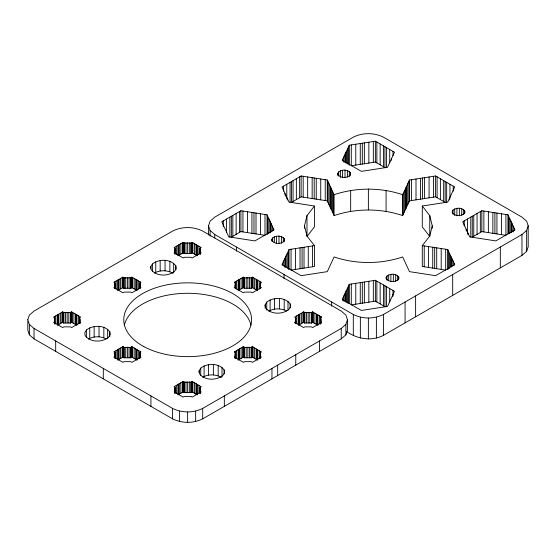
<?xml version="1.0" encoding="UTF-8"?>
<svg xmlns="http://www.w3.org/2000/svg" width="556" height="556" viewBox="0 0 556 556"><rect width="100%" height="100%" fill="white"/><g stroke="black" fill="none" stroke-linecap="round" stroke-linejoin="round"><path stroke-width="0.83" d="M54.37 321.34L54.808 317.823L53.598 317.122L62.633 311.909L63.843 312.604L70.459 312.604L71.668 311.909L80.703 317.122L79.494 317.823L79.494 323.439M79.494 317.823L79.925 319.735L79.494 321.639L80.703 322.341L71.668 327.553L70.459 326.858L63.843 326.858L62.633 327.553L53.598 322.341L54.808 321.639L54.37 319.735M114.619 286.569L115.05 283.053L113.841 282.358L122.876 277.138L124.085 277.84L130.702 277.84L131.911 277.138L140.946 282.358L139.737 283.053L139.737 288.675M114.619 356.118L115.05 352.608L113.841 351.906L122.876 346.694L124.085 347.389L130.702 347.389L131.911 346.694L140.946 351.906L139.737 352.608L139.737 358.224M139.737 283.053L140.175 284.964L139.737 286.875L140.946 287.57L131.911 292.79L130.702 292.095L124.085 292.095L122.876 292.79L113.841 287.57L115.05 286.875L114.619 284.964M139.737 352.608L140.175 354.513L139.737 356.424L140.946 357.126L131.911 362.338L130.702 361.643L124.085 361.643L122.876 362.338L113.841 357.126L115.05 356.424L114.619 354.513M175.3 248.254L174.869 250.165L175.3 252.076L174.091 252.771L183.126 257.991L184.335 257.289L190.951 257.289L192.161 257.991L201.196 252.771L199.986 252.076L200.417 250.165L199.986 248.254L201.196 247.559L192.161 242.34L190.951 243.035L184.335 243.035L183.126 242.34L174.091 247.559L175.3 248.254L175.3 253.87M175.3 387.386L174.869 389.297L175.3 391.209L174.091 391.904L183.126 397.123L184.335 396.428L190.951 396.428L192.161 397.123L201.196 391.904L199.986 391.209L200.417 389.297L199.986 387.386L201.196 386.691L192.161 381.472L190.951 382.174L184.335 382.174L183.126 381.472L174.091 386.691L175.3 387.386L175.3 393.009M235.084 287.376L235.515 283.053L234.305 282.358L243.34 277.138L244.55 277.84L251.166 277.84L252.375 277.138L261.41 282.358L260.201 283.053L260.201 288.675M235.084 356.924L235.515 352.608L234.305 351.906L243.34 346.694L244.55 347.389L251.166 347.389L252.375 346.694L261.41 351.906L260.201 352.608L260.201 358.224M260.201 352.608L260.639 354.513L260.201 356.424L261.41 357.126L252.375 362.338L251.166 361.643L244.55 361.643L243.34 362.338L234.305 357.126L235.515 356.424L235.084 354.513M295.361 321.34L295.799 317.823L294.59 317.122L303.625 311.909L304.834 312.604L311.45 312.604L312.66 311.909L321.695 317.122L320.485 317.823L320.485 324.245M320.485 317.823L320.916 319.735L320.485 321.639L321.695 322.341L312.66 327.553L311.45 326.858L304.834 326.858L303.625 327.553L294.59 322.341L295.799 321.639L295.361 319.735M304.493 228.328L304.493 225.826L306.988 215.603L314.46 206.026L289.016 202.092L282.01 187.011L301.137 175.967L327.269 180.005L334.086 194.697L334.086 215.568C356.215 208.166 380.526 208.166 402.662 215.568L409.48 200.876L409.48 180.005L435.605 175.967L454.732 187.011L447.733 202.092L422.289 206.026L422.289 226.897L429.76 236.474L429.76 215.603L422.289 206.026M429.76 215.603L432.255 225.826L429.76 236.05L422.289 245.62L422.289 266.491L445.69 270.112L445.69 249.241M27.8 319.742L29.357 315.113L34.034 311.047L172.569 231.067C181.937 226.41 193.321 226.41 202.69 231.067L341.224 311.047L345.895 315.113L347.458 319.742L347.458 330.174L345.895 334.802L341.224 338.868L202.69 418.849C193.321 423.505 181.937 423.505 172.569 418.849L34.034 338.868L29.357 334.802L27.8 330.174L27.8 319.742L29.357 324.37L29.357 334.802M208.542 235.007L208.542 225.826L210.105 221.198L214.776 217.132L353.31 137.151C362.679 132.495 374.063 132.495 383.432 137.151L521.966 217.132L526.643 221.198L528.2 225.826L528.2 246.697L526.643 251.319L521.966 255.392L383.432 335.372C371.61 341.481 357.147 339.132 346.596 331.494M345.895 334.802L345.895 324.37L347.458 319.742M526.643 251.319L526.643 230.448L528.2 225.826M291.052 249.241L291.052 270.112L314.453 266.491L314.453 245.62L289.016 249.554L282.01 264.642L301.137 275.686L327.269 271.641L334.08 256.955C356.215 264.357 380.526 264.357 402.662 256.955L409.48 271.641L435.605 275.686L454.732 264.642L447.733 249.554L422.289 245.62M345.749 152.775L342.246 160.316L361.372 171.359L387.497 167.314L394.496 152.233L375.37 141.189L349.244 145.234L345.749 152.775L345.749 162.79M349.244 284.331L342.246 299.413L361.372 310.456L387.497 306.419L394.496 291.33L375.37 280.287L349.244 284.331L349.244 303.534M402.662 215.568L402.662 194.697L409.48 180.005M86.388 330.007L84.769 332.78L85.11 335.602C90.364 342.649 101.943 342.524 108.517 337.381L110.137 334.608L109.796 331.786C104.542 324.739 92.956 324.857 86.388 330.007L86.388 337.228M150.787 266.769L152.4 263.989C158.974 258.846 170.553 258.721 175.807 265.768L176.148 268.59L174.535 271.363C167.961 276.513 156.375 276.631 151.128 269.584L150.787 266.769L150.787 268.367M271.856 239.323L272.662 237.933C275.95 235.362 281.739 235.299 284.366 238.823L284.533 240.234L283.727 241.624C280.439 244.195 274.65 244.251 272.023 240.734L271.856 239.323L271.856 240.991M199.111 370.894L200.73 368.121C207.305 362.971 218.883 362.853 224.137 369.9L224.478 372.715L222.859 375.495C216.284 380.638 204.705 380.763 199.451 373.715L199.111 370.894L199.111 372.499M337.867 173.305L338.68 171.915C341.961 169.344 347.757 169.281 350.377 172.805L350.551 174.216L349.745 175.606C346.457 178.177 340.668 178.24 338.041 174.716L337.867 173.305L337.867 175.807M265.129 304.876L266.741 302.103C273.316 296.96 284.894 296.834 290.149 303.882L290.489 306.703L288.877 309.477C282.302 314.626 270.723 314.745 265.469 307.697L265.129 304.876L265.129 308.087M386.198 277.437L387.004 276.047C390.291 273.476 396.08 273.413 398.708 276.937L398.881 278.347L398.068 279.737C394.781 282.309 388.992 282.365 386.364 278.848L386.198 277.437L386.198 279.105M453.022 210.029L452.209 211.419L452.382 212.83C455.01 216.353 460.799 216.291 464.086 213.719L464.892 212.329L464.726 210.919C462.099 207.395 456.309 207.457 453.022 210.029L453.022 214.206M29.357 324.37L34.034 328.436L172.569 408.417C181.937 413.073 193.321 413.073 202.69 408.417L341.224 328.436L345.895 324.37M208.542 225.826L210.105 230.448L214.776 234.521L353.31 314.501C362.679 319.158 374.063 319.158 383.432 314.501L521.966 234.521L526.643 230.448M154.415 273.107C159.913 269.855 167.412 270.042 172.902 273.274M88.397 339.118C93.637 336.026 100.782 336.026 106.12 338.903M268.756 311.221C273.99 308.121 281.134 308.128 286.479 310.999M202.745 377.232C208.243 373.986 215.735 374.174 221.225 377.406M240.908 210.738L221.781 221.781L228.78 236.87L254.905 240.908L274.032 229.864L267.033 214.783L240.908 210.738L240.908 231.609L231.345 237.134L231.345 216.263M76.186 314.515L76.186 324.947L71.668 322.341L70.459 323.043L63.843 323.043L62.633 322.341L58.116 324.947L58.116 314.515M137.137 290.593L131.911 287.577L130.702 288.272L124.085 288.272L122.876 287.577L117.657 290.593L117.657 280.154M196.678 244.946L196.678 255.385L192.161 252.771L190.951 253.473L184.335 253.473L183.126 252.771L178.608 255.385L178.608 244.946M334.086 215.568L327.269 200.876L301.137 196.838L291.573 202.356L291.573 181.485M137.137 360.142L131.911 357.126L130.702 357.821L124.085 357.821L122.876 357.126L117.657 360.142L117.657 349.703M238.121 290.593L243.34 287.577L244.55 288.272L251.166 288.272L252.375 287.577L257.602 290.593L257.602 280.154M481.837 210.738L462.71 221.781L469.709 236.87L495.834 240.908L514.96 229.864L507.962 214.783L481.837 210.738L481.837 231.609L472.273 237.134L472.273 216.263M177.906 394.927L183.126 391.91L184.335 392.605L190.951 392.605L192.161 391.91L197.387 394.927M238.121 360.142L243.34 357.126L244.55 357.821L251.166 357.821L252.375 357.126L257.602 360.142L257.602 349.703M317.177 314.515L317.177 324.947L312.66 322.341L311.45 323.043L304.834 323.043L303.625 322.341L299.107 324.947L299.107 314.515M334.086 194.697C356.215 187.296 380.526 187.296 402.662 194.697M384.933 146.714L384.933 167.585L375.37 162.06L351.288 165.785L351.288 144.914M409.48 200.876L435.605 196.838L445.168 202.356L445.168 181.485M384.933 285.812L384.933 306.683L375.37 301.157L351.288 304.89L351.288 284.019M481.837 231.609L505.918 235.334L505.918 214.463M240.908 231.609L264.99 235.334L264.99 214.463M314.453 245.62L306.981 236.05L304.493 225.826M260.201 283.053L260.639 284.964L260.201 286.875L261.41 287.57L252.375 292.79L251.166 292.095L244.55 292.095L243.34 292.79L234.305 287.57L235.515 286.875L235.084 284.964M521.966 234.521L521.966 255.392M514.418 228.69L514.418 230.358M513.216 226.097L513.216 231.942M512.006 223.505L512.006 231.852M511.464 222.324L511.464 232.345M510.915 221.149L510.915 232.832M509.713 218.55L509.713 233.583M508.511 215.957L508.511 233.492M507.962 214.783L507.962 233.986M501.429 213.775L501.429 234.639M500.317 247.017L500.317 267.888M496.939 213.08L496.939 233.951M494.896 212.76L494.896 233.631M492.859 212.448L492.859 233.318M488.37 211.753L488.37 232.623M483.88 211.058L483.88 231.928M480.342 211.6L480.342 232.471M477.055 213.504L477.055 234.368M473.768 215.401L473.768 236.272M470.779 217.125L470.779 237.162M467.957 233.096L467.957 234.764M467.492 219.022L467.492 233.214M466.213 229.322L466.213 230.997M464.726 210.919L464.726 213.428M464.204 220.92L464.204 225.931M463.648 209.647L463.648 214.658M461.744 208.681L461.744 215.36M459.339 208.215L459.339 215.728M456.9 208.312L456.9 215.825M454.697 208.931L454.697 215.61M454.182 263.461L454.182 265.136M453.237 186.142L453.237 191.153M452.98 260.868L452.98 265.879M452.695 274.511L452.695 295.382M451.778 258.276L451.778 266.623M451.229 257.101L451.229 267.116M450.687 255.92L450.687 266.776M449.95 184.245L449.95 198.436M449.477 198.318L449.477 199.993M449.477 253.327L449.477 268.353M448.275 250.735L448.275 269.104M447.733 249.554L447.733 269.59M446.663 182.347L446.663 202.384M443.674 180.624L443.674 201.494M441.2 248.546L441.2 269.417M440.387 178.726L440.387 199.597M437.099 176.829L437.099 197.7M436.71 247.851L436.71 268.722M435.605 175.967L435.605 196.838M434.667 247.538L434.667 268.409M433.562 176.28L433.562 197.151M432.735 247.239L432.735 268.11M432.255 225.826L432.255 228.328M429.072 176.975L429.072 197.846M428.474 246.579L428.474 267.45M424.582 177.67L424.582 198.541M424.221 245.919L424.221 266.79M422.539 177.989L422.539 198.86M420.503 178.302L420.503 199.173M416.006 178.997L416.006 199.868M415.617 295.917L415.617 316.788M411.516 179.692L411.516 200.563M408.931 181.186L408.931 202.057M407.729 183.779L407.729 204.65M406.526 186.371L406.526 207.242M405.977 187.553L405.977 208.424M405.456 188.665L405.456 209.536M405.074 302.005L405.074 322.876M404.316 191.125L404.316 211.996M403.176 193.578L403.176 214.449M398.708 276.937L398.708 279.439M397.63 275.665L397.63 280.676M395.733 274.699L395.733 281.378M393.328 274.226L393.328 281.739M393.002 151.371L393.002 155.541M393.002 290.468L393.002 295.479M392.751 295.104L392.751 296.772M391.542 158.599L391.542 160.267M390.882 274.33L390.882 281.843M389.714 149.474L389.714 162.832M389.714 288.571L389.714 301.929M388.686 274.949L388.686 280.794M387.004 276.047L387.004 280.217M386.427 147.576L386.427 167.613M386.427 286.674L386.427 306.71M386.079 190.381L386.079 211.252M383.438 145.846L383.438 166.717M383.438 284.95L383.438 305.821M383.432 314.501L383.432 335.372M380.151 143.948L380.151 164.819M380.151 283.053L380.151 303.923M376.864 142.051L376.864 162.922M376.864 281.155L376.864 302.026M376.384 317.198L376.384 338.069M375.37 141.189L375.37 162.06M375.37 280.287L375.37 301.157M373.333 141.509L373.333 162.38M373.333 280.606L373.333 301.477M368.843 142.204L368.843 163.075M368.843 281.301L368.843 302.172M368.371 188.943L368.371 209.814M368.371 318.101L368.371 338.972M364.354 142.899L364.354 163.77M364.354 281.996L364.354 302.867M362.31 143.212L362.31 164.083M362.31 282.309L362.31 303.18M360.357 317.198L360.357 338.069M360.267 143.524L360.267 164.395M360.267 282.629L360.267 303.5M355.777 144.219L355.777 165.09M355.777 283.324L355.777 304.195M353.31 314.501L353.31 335.372M350.662 190.381L350.662 211.252M350.377 172.805L350.377 175.314M349.244 145.234L349.244 165.271M349.307 171.533L349.307 176.544M348.695 146.409L348.695 163.944M348.695 285.513L348.695 303.041M347.493 149.001L347.493 164.027M347.493 288.105L347.493 303.131M347.403 170.567L347.403 177.246M346.291 151.593L346.291 163.283M346.291 290.698L346.291 302.381M345.749 291.872L345.749 301.894M345.2 153.956L345.2 162.303M345.2 293.054L345.2 301.401M344.998 170.101L344.998 177.614M343.997 156.549L343.997 162.387M343.997 295.646L343.997 301.491M342.795 159.141L342.795 160.809M342.795 298.238L342.795 300.74M342.559 170.199L342.559 177.711M341.224 328.436L341.224 338.868M340.355 170.817L340.355 177.496M338.68 171.915L338.68 176.092M333.565 193.578L333.565 214.449M332.425 191.125L332.425 211.996M331.668 302.005L331.668 306.175M331.286 188.665L331.286 209.536M330.764 187.553L330.764 208.424M330.215 186.371L330.215 207.242M329.013 183.779L329.013 204.65M327.811 181.186L327.811 202.057M327.269 180.005L327.269 200.876M325.225 179.692L325.225 200.563M321.09 321.993L321.09 323.599M320.986 316.718L320.986 318.324M320.916 319.735L320.916 321.34M320.736 178.997L320.736 199.868M320.805 318.769L320.805 321.98M320.673 321.75L320.673 323.356M319.575 340.932L319.575 351.364M319.436 315.822L319.436 323.849M317.879 314.925L317.879 325.357M316.468 314.105L316.468 324.544M316.246 178.302L316.246 199.173M314.918 313.209L314.918 323.648M314.46 206.026L314.46 226.897L306.988 236.474L306.988 215.603M314.203 177.989L314.203 198.86M313.362 312.312L313.362 322.751M312.66 311.909L312.66 322.341M312.521 245.919L312.521 266.79M312.465 312.013L312.465 322.452M312.159 177.67L312.159 198.541M312.055 312.257L312.055 322.688M311.638 312.493L311.638 322.932M311.45 312.604L311.45 323.043M309.803 312.416L309.803 322.855M308.267 246.579L308.267 267.45M308.142 312.354L308.142 322.793M307.67 176.975L307.67 197.846M306.474 312.416L306.474 322.855M304.834 312.604L304.834 323.043M304.639 312.493L304.639 322.932M304.229 312.257L304.229 322.688M304.014 247.239L304.014 268.11M303.812 312.013L303.812 322.452M303.625 311.909L303.625 322.341M303.18 176.28L303.18 197.151M302.916 312.312L302.916 322.751M302.075 247.538L302.075 268.409M301.366 313.209L301.366 323.648M301.137 175.967L301.137 196.838M300.038 247.851L300.038 268.722M299.809 314.105L299.809 324.544M299.642 176.829L299.642 197.7M298.398 314.925L298.398 325.357M296.848 315.822L296.848 323.849M296.355 178.726L296.355 199.597M295.799 317.823L295.799 323.439M295.764 354.679L295.764 365.111M295.604 317.712L295.604 323.356M295.542 248.546L295.542 269.417M295.472 318.769L295.472 321.18M295.194 321.993L295.194 323.599M293.068 180.624L293.068 201.494M290.149 303.882L290.149 307.899M290.079 182.347L290.079 202.384M289.016 249.554L289.016 269.59M288.467 250.735L288.467 269.104M288.001 301.338L288.001 310.172M287.264 198.318L287.264 199.993M287.264 253.327L287.264 268.353M286.792 184.245L286.792 198.436M286.062 255.92L286.062 266.776M285.513 194.551L285.513 196.219M285.513 257.101L285.513 267.116M284.964 193.37L284.964 195.038M284.964 258.276L284.964 267.464M284.366 238.823L284.366 241.325M284.199 299.406L284.199 309.838M284.046 274.511L284.046 278.681M283.762 260.868L283.762 265.879M283.504 186.142L283.504 191.153M283.289 237.551L283.289 241.728M282.559 263.461L282.559 265.136M281.392 236.585L281.392 243.264M279.39 298.468L279.39 308.907M278.987 236.112L278.987 243.632M277.687 365.111L277.687 375.55M276.54 236.217L276.54 243.73M274.504 298.669L274.504 309.101M274.337 236.835L274.337 242.68M273.489 228.69L273.489 230.358M272.662 237.933L272.662 241.269M272.28 226.097L272.28 231.101M271.953 368.426L271.953 378.858M271.078 223.505L271.078 231.852M270.536 222.324L270.536 232.345M270.098 299.906L270.098 310.338M269.987 221.149L269.987 232.832M268.784 218.55L268.784 233.583M267.582 215.957L267.582 234.326M267.033 214.783L267.033 233.986M266.741 302.103L266.741 310.13M260.708 281.948L260.708 283.553M260.708 351.496L260.708 353.102M260.639 354.513L260.639 356.118M260.5 213.775L260.5 234.639M260.528 284.005L260.528 286.409M260.528 353.553L260.528 355.958M260.396 282.948L260.396 288.592M260.396 352.497L260.396 358.14M259.152 281.051L259.152 289.078M259.152 350.6L259.152 358.627M256.893 279.751L256.893 290.183M256.893 349.3L256.893 359.732M256.191 279.341L256.191 289.78M256.191 348.89L256.191 359.329M256.01 213.08L256.01 233.951M254.634 278.445L254.634 288.884M254.634 347.993L254.634 358.432M253.967 212.76L253.967 233.631M253.084 277.548L253.084 287.987M253.084 347.097L253.084 357.536M252.375 277.138L252.375 287.577M252.375 346.694L252.375 357.126M252.188 277.249L252.188 287.688M252.188 346.798L252.188 357.237M251.931 212.448L251.931 233.318M251.771 277.493L251.771 287.925M251.771 347.041L251.771 357.473M251.361 277.729L251.361 288.168M251.361 347.278L251.361 357.716M251.166 277.84L251.166 288.272M251.166 347.389L251.166 357.821M249.526 277.652L249.526 288.084M249.526 347.201L249.526 357.633M247.858 277.59L247.858 288.022M247.858 347.139L247.858 357.571M247.441 211.753L247.441 232.623M246.197 277.652L246.197 288.084M246.197 347.201L246.197 357.633M244.55 277.84L244.55 288.272M244.55 347.389L244.55 357.821M244.362 277.729L244.362 288.168M244.362 347.278L244.362 357.716M243.945 277.493L243.945 287.925M243.945 347.041L243.945 357.473M243.535 277.249L243.535 287.688M243.535 346.798L243.535 357.237M243.34 277.138L243.34 287.577M243.34 346.694L243.34 357.126M242.944 211.058L242.944 231.928M242.638 277.548L242.638 287.987M242.638 347.097L242.638 357.536M241.082 278.445L241.082 288.884M241.082 347.993L241.082 358.432M239.532 279.341L239.532 289.78M239.532 348.89L239.532 359.329M239.414 211.6L239.414 232.471M238.823 279.751L238.823 290.183M238.823 349.3L238.823 359.732M238.121 280.154L238.121 289.787M238.121 349.703L238.121 359.336M236.564 281.051L236.564 289.078M236.564 350.6L236.564 358.627M236.425 247.017L236.425 251.187M236.126 213.504L236.126 234.368M235.515 283.053L235.515 288.675M235.515 352.608L235.515 358.224M235.327 286.986L235.327 288.592M235.327 356.535L235.327 358.14M235.195 284.005L235.195 287.535M235.195 353.553L235.195 356.764M235.014 281.948L235.014 283.553M235.014 351.496L235.014 353.102M234.91 356.771L234.91 358.377M232.839 215.401L232.839 236.272M229.85 217.125L229.85 237.162M226.563 219.022L226.563 232.38M224.332 395.921L224.332 406.353M224.137 369.9L224.137 373.91M223.276 220.92L223.276 226.765M221.99 367.356L221.99 376.989M218.181 365.417L218.181 375.856M214.776 234.521L214.776 237.857M213.372 364.486L213.372 374.918M210.105 230.448L210.105 236.293M208.486 364.68L208.486 375.119M204.087 365.917L204.087 376.356M202.69 408.417L202.69 418.849M200.73 368.121L200.73 375.342M200.591 391.556L200.591 393.161M200.417 250.165L200.417 254.175M200.417 389.297L200.417 392.508M200.313 249.199L200.313 254.016M200.313 388.338L200.313 393.155M200.174 248.143L200.174 253.786M200.174 387.282L200.174 392.925M199.986 248.254L199.986 253.87M199.986 387.386L199.986 393.009M198.937 246.252L198.937 254.28M198.937 385.384L198.937 393.412M197.387 245.356L197.387 255.788M197.387 384.488L197.387 394.121M196.678 384.085L196.678 394.517M195.976 244.543L195.976 254.975M195.976 383.675L195.976 394.114M195.642 411.113L195.642 421.552M194.419 243.646L194.419 254.078M194.419 382.778L194.419 393.217M192.869 242.75L192.869 253.182M192.869 381.882L192.869 392.321M192.161 242.34L192.161 252.771M192.161 381.472L192.161 391.91M191.973 242.451L191.973 252.883M191.973 381.583L191.973 392.022M191.556 242.687L191.556 253.126M191.556 381.826L191.556 392.258M191.139 242.93L191.139 253.362M191.139 382.062L191.139 392.501M190.951 243.035L190.951 253.473M190.951 382.174L190.951 392.605M189.311 242.847L189.311 253.286M189.311 381.986L189.311 392.418M187.643 242.784L187.643 253.223M187.643 381.923L187.643 392.355M187.629 412.017L187.629 422.449M185.975 242.847L185.975 253.286M185.975 381.986L185.975 392.418M184.335 243.035L184.335 253.473M184.335 382.174L184.335 392.605M184.147 242.93L184.147 253.362M184.147 382.062L184.147 392.501M183.73 242.687L183.73 253.126M183.73 381.826L183.73 392.258M183.313 242.451L183.313 252.883M183.313 381.583L183.313 392.022M183.126 242.34L183.126 252.771M183.126 381.472L183.126 391.91M182.424 242.75L182.424 253.182M182.424 381.882L182.424 392.321M180.867 243.646L180.867 254.078M180.867 382.778L180.867 393.217M179.616 411.113L179.616 421.552M179.317 244.543L179.317 254.975M179.317 383.675L179.317 394.114M178.608 384.085L178.608 394.517M177.906 245.356L177.906 255.788M177.906 384.488L177.906 394.121M176.349 246.252L176.349 254.28M176.349 385.384L176.349 393.412M175.807 265.768L175.807 269.785M175.112 248.143L175.112 253.786M175.112 387.282L175.112 392.925M174.973 249.199L174.869 254.175M174.973 388.338L174.973 393.155M174.695 391.556L174.695 393.161M173.66 263.224L173.66 272.857M172.569 408.417L172.569 418.849M169.858 261.292L169.858 271.724M165.049 260.354L165.049 270.793M160.163 260.555L160.163 270.987M155.756 261.793L155.756 272.225M152.4 263.989L152.4 271.217M150.926 395.921L150.926 406.353M140.244 281.948L140.244 283.553M140.244 351.496L140.244 353.102M140.175 284.964L140.175 286.569M140.175 354.513L140.175 356.924M140.063 284.005L140.063 286.409M140.063 353.553L140.063 356.764M139.931 286.986L139.931 288.592M139.931 356.535L139.931 358.14M138.687 281.051L138.687 289.078M138.687 350.6L138.687 358.627M137.137 280.154L137.137 289.787M137.137 349.703L137.137 359.336M136.428 279.751L136.428 290.183M136.428 349.3L136.428 359.732M135.727 279.341L135.727 289.78M135.727 348.89L135.727 359.329M134.17 278.445L134.17 288.884M134.17 347.993L134.17 358.432M132.62 277.548L132.62 287.987M132.62 347.097L132.62 357.536M131.911 277.138L131.911 287.577M131.911 346.694L131.911 357.126M131.723 277.249L131.723 287.688M131.723 346.798L131.723 357.237M131.306 277.493L131.306 287.925M131.306 347.041L131.306 357.473M130.896 277.729L130.896 288.168M130.896 347.278L130.896 357.716M130.702 277.84L130.702 288.272M130.702 347.389L130.702 357.821M129.061 277.652L129.061 288.084M129.061 347.201L129.061 357.633M127.394 277.59L127.394 288.022M127.394 347.139L127.394 357.571M125.732 277.652L125.732 288.084M125.732 347.201L125.732 357.633M124.085 277.84L124.085 288.272M124.085 347.389L124.085 357.821M123.898 277.729L123.898 288.168M123.898 347.278L123.898 357.716M123.481 277.493L123.481 287.925M123.481 347.041L123.481 357.473M123.071 277.249L123.071 287.688M123.071 346.798L123.071 357.237M122.876 277.138L122.876 287.577M122.876 346.694L122.876 357.126M122.174 277.548L122.174 287.987M122.174 347.097L122.174 357.536M120.617 278.445L120.617 288.884M120.617 347.993L120.617 358.432M119.067 279.341L119.067 289.78M119.067 348.89L119.067 359.329M118.359 279.751L118.359 290.183M118.359 349.3L118.359 359.732M116.1 281.051L116.1 289.078M116.1 350.6L116.1 358.627M115.05 283.053L115.05 288.675M115.05 352.608L115.05 358.224M114.863 282.948L114.863 288.592M114.863 352.497L114.863 358.14M114.731 284.005L114.731 286.409M114.731 353.553L114.731 355.958M114.55 281.948L114.55 283.553M114.55 351.496L114.55 353.102M109.796 331.786L109.796 336.602M107.642 329.242L107.642 338.069M103.84 327.303L103.84 337.742M103.305 368.426L103.305 378.858M99.031 326.372L99.031 336.804M94.145 326.567L94.145 337.005M89.745 327.811L89.745 338.243M80.099 321.993L80.099 323.599M79.925 319.735L79.925 321.34M79.814 318.769L79.814 321.18M79.682 317.712L79.682 323.356M78.445 315.822L78.445 323.849M76.888 314.925L76.888 325.357M75.477 314.105L75.477 324.544M73.927 313.209L73.927 323.648M72.37 312.312L72.37 322.751M71.668 311.909L71.668 322.341M71.474 312.013L71.474 322.452M71.064 312.257L71.064 322.688M70.647 312.493L70.647 322.932M70.459 312.604L70.459 323.043M68.812 312.416L68.812 322.855M67.151 312.354L67.151 322.793M65.483 312.416L65.483 322.855M63.843 312.604L63.843 323.043M63.648 312.493L63.648 322.932M63.238 312.257L63.238 322.688M62.821 312.013L62.821 322.452M62.633 311.909L62.633 322.341M61.924 312.312L61.924 322.751M60.375 313.209L60.375 323.648M58.818 314.105L58.818 324.544M57.407 314.925L57.407 325.357M55.857 315.822L55.857 323.849M55.683 340.932L55.683 351.364M54.808 317.823L54.808 324.245M54.613 321.75L54.613 323.356M54.481 318.769L54.481 321.98M54.3 316.718L54.3 318.324M34.034 328.436L34.034 338.868M124.266 325.587A63.905 36.891 0 0 1 187.268 293.283A63.905 36.891 0 0 1 250.971 325.128M143.782 346.555A63.905 36.891 0 0 0 249.839 328.283A63.905 36.891 0 0 0 169.399 284.387A63.905 36.891 0 0 0 143.782 346.555"/></g></svg>
